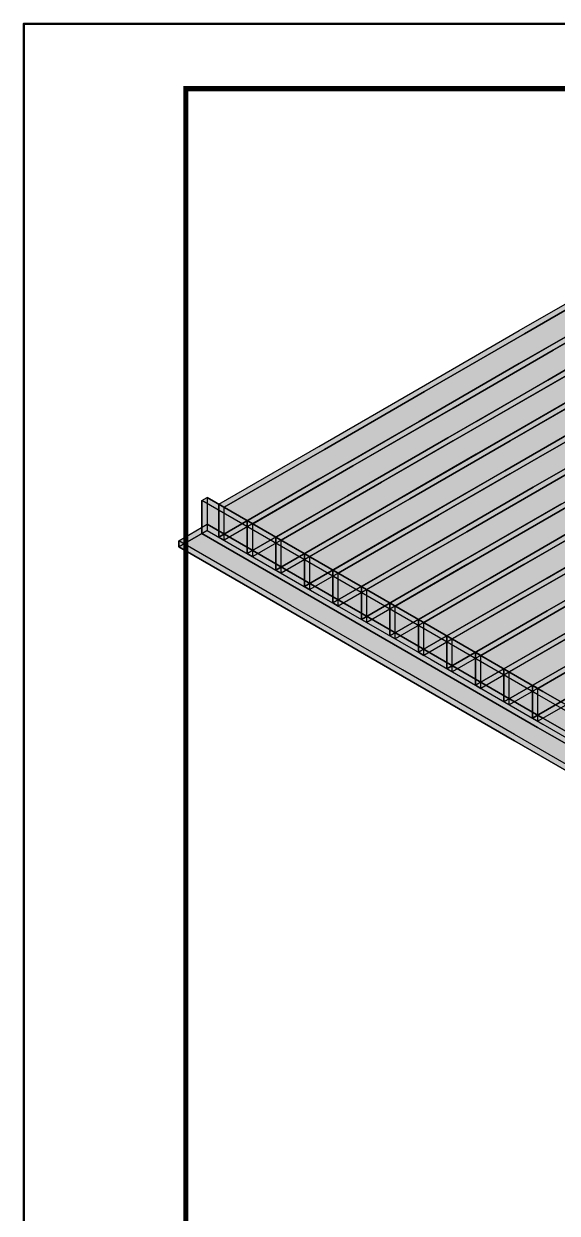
# Model space of a CAD drawing. Header units: metres. Extents: x 0 to 28.4, y 0 to 5.9.
# Drawn here: x 20 to 20.823, y 4.105 to 5.94 of the extents above; entities that cross this region are included whole.
import ezdxf

# ---------------------------------------------------------------- set-up
doc = ezdxf.new("R2010")
doc.units = ezdxf.units.M
doc.header["$LTSCALE"] = 0.25
doc.layers.add('ISO-ARISTAS', color=8, linetype='CONTINUOUS')
doc.layers.add('ISO-CONCRETO-SUP', color=254, linetype='CONTINUOUS', true_color=0xe8e8e8)
doc.layers.add('MARCO', color=7, linetype='CONTINUOUS', lineweight=50)

msp = doc.modelspace()

# ---------------------------------------------------------------- linework, layer by layer
at = {"layer": 'ISO-ARISTAS', "color": 250}
for p, q in [((20.7647, 5.4666), (20.9193, 5.5558)), ((20.7647, 5.4666), (20.9193, 5.5558)), ((20.773, 5.4618), (20.9276, 5.5511)), ((20.9276, 5.5511), (20.773, 5.4618)), ((20.8087, 5.4412), (20.9633, 5.5304)), ((20.8087, 5.4412), (20.9633, 5.5304)), ((20.817, 5.4364), (20.9716, 5.5257)), ((20.9716, 5.5257), (20.817, 5.4364)), ((20.7647, 5.4158), (20.9193, 5.505)), ((20.9193, 5.505), (20.7647, 5.4158)), ((20.9276, 5.5003), (20.773, 5.411)), ((20.9276, 5.5003), (20.773, 5.411)), ((20.8087, 5.3904), (20.9633, 5.4796)), ((20.9633, 5.4796), (20.8087, 5.3904)), ((20.9716, 5.4749), (20.817, 5.3856)), ((20.9716, 5.4749), (20.817, 5.3856)), ((20.6102, 5.3774), (20.7647, 5.4666)), ((20.6102, 5.3774), (20.7647, 5.4666)), ((20.6184, 5.3726), (20.773, 5.4618)), ((20.773, 5.4618), (20.6184, 5.3726)), ((20.6542, 5.352), (20.8087, 5.4412)), ((20.6542, 5.352), (20.8087, 5.4412)), ((20.6624, 5.3472), (20.817, 5.4364)), ((20.817, 5.4364), (20.6624, 5.3472)), ((20.6102, 5.3266), (20.7647, 5.4158)), ((20.7647, 5.4158), (20.6102, 5.3266)), ((20.6982, 5.3266), (20.8527, 5.4158)), ((20.6982, 5.3266), (20.8527, 5.4158)), ((20.773, 5.411), (20.6184, 5.3218)), ((20.773, 5.411), (20.6184, 5.3218)), ((20.7064, 5.3218), (20.861, 5.411)), ((20.861, 5.411), (20.7064, 5.3218)), ((20.4556, 5.2881), (20.6102, 5.3774)), ((20.4556, 5.2881), (20.6102, 5.3774)), ((20.6542, 5.3012), (20.8087, 5.3904)), ((20.8087, 5.3904), (20.6542, 5.3012)), ((20.817, 5.3856), (20.6624, 5.2964)), ((20.817, 5.3856), (20.6624, 5.2964)), ((20.7422, 5.3012), (20.8967, 5.3904)), ((20.7422, 5.3012), (20.8967, 5.3904)), ((20.7504, 5.2964), (20.905, 5.3856)), ((20.905, 5.3856), (20.7504, 5.2964)), ((20.4639, 5.2834), (20.6184, 5.3726)), ((20.6184, 5.3726), (20.4639, 5.2834)), ((20.6982, 5.2758), (20.8527, 5.365)), ((20.8527, 5.365), (20.6982, 5.2758)), ((20.861, 5.3602), (20.7064, 5.271)), ((20.861, 5.3602), (20.7064, 5.271)), ((20.7862, 5.2758), (20.9407, 5.365)), ((20.7862, 5.2758), (20.9407, 5.365)), ((20.7944, 5.271), (20.949, 5.3602)), ((20.949, 5.3602), (20.7944, 5.271)), ((20.4996, 5.2627), (20.6542, 5.352)), ((20.4996, 5.2627), (20.6542, 5.352)), ((20.5078, 5.258), (20.6624, 5.3472)), ((20.6624, 5.3472), (20.5078, 5.258)), ((20.4556, 5.2373), (20.6102, 5.3266)), ((20.6102, 5.3266), (20.4556, 5.2373)), ((20.6184, 5.3218), (20.4639, 5.2326)), ((20.6184, 5.3218), (20.4639, 5.2326)), ((20.5436, 5.2373), (20.6982, 5.3266)), ((20.5436, 5.2373), (20.6982, 5.3266)), ((20.5518, 5.2326), (20.7064, 5.3218)), ((20.7064, 5.3218), (20.5518, 5.2326)), ((20.7422, 5.2504), (20.8967, 5.3396)), ((20.8967, 5.3396), (20.7422, 5.2504)), ((20.905, 5.3348), (20.7504, 5.2456)), ((20.905, 5.3348), (20.7504, 5.2456)), ((20.7862, 5.225), (20.9407, 5.3142)), ((20.9407, 5.3142), (20.7862, 5.225)), ((20.949, 5.3094), (20.7944, 5.2202)), ((20.949, 5.3094), (20.7944, 5.2202)), ((20.301, 5.1989), (20.4556, 5.2881)), ((20.301, 5.1989), (20.4556, 5.2881)), ((20.4996, 5.2119), (20.6542, 5.3012)), ((20.6542, 5.3012), (20.4996, 5.2119)), ((20.6624, 5.2964), (20.5078, 5.2072)), ((20.6624, 5.2964), (20.5078, 5.2072)), ((20.5876, 5.2119), (20.7422, 5.3012)), ((20.5876, 5.2119), (20.7422, 5.3012)), ((20.5958, 5.2072), (20.7504, 5.2964)), ((20.7504, 5.2964), (20.5958, 5.2072)), ((20.3093, 5.1941), (20.4639, 5.2834)), ((20.4639, 5.2834), (20.3093, 5.1941)), ((20.5436, 5.1865), (20.6982, 5.2758)), ((20.6982, 5.2758), (20.5436, 5.1865)), ((20.7064, 5.271), (20.5518, 5.1818)), ((20.7064, 5.271), (20.5518, 5.1818)), ((20.6316, 5.1865), (20.7862, 5.2758)), ((20.6316, 5.1865), (20.7862, 5.2758)), ((20.6398, 5.1818), (20.7944, 5.271)), ((20.7944, 5.271), (20.6398, 5.1818)), ((20.345, 5.1735), (20.4996, 5.2627)), ((20.345, 5.1735), (20.4996, 5.2627)), ((20.3533, 5.1687), (20.5078, 5.258)), ((20.5078, 5.258), (20.3533, 5.1687)), ((20.5876, 5.1611), (20.7422, 5.2504)), ((20.7422, 5.2504), (20.5876, 5.1611)), ((20.6756, 5.1611), (20.8301, 5.2504)), ((20.6756, 5.1611), (20.8301, 5.2504)), ((20.301, 5.1481), (20.4556, 5.2373)), ((20.4556, 5.2373), (20.301, 5.1481)), ((20.4639, 5.2326), (20.3093, 5.1433)), ((20.4639, 5.2326), (20.3093, 5.1433)), ((20.389, 5.1481), (20.5436, 5.2373)), ((20.389, 5.1481), (20.5436, 5.2373)), ((20.3973, 5.1433), (20.5518, 5.2326)), ((20.5518, 5.2326), (20.3973, 5.1433)), ((20.7504, 5.2456), (20.5958, 5.1564)), ((20.7504, 5.2456), (20.5958, 5.1564)), ((20.6838, 5.1564), (20.8384, 5.2456)), ((20.8384, 5.2456), (20.6838, 5.1564)), ((20.345, 5.1227), (20.4996, 5.2119)), ((20.4996, 5.2119), (20.345, 5.1227)), ((20.433, 5.1227), (20.5876, 5.2119)), ((20.433, 5.1227), (20.5876, 5.2119)), ((20.6316, 5.1357), (20.7862, 5.225)), ((20.7862, 5.225), (20.6316, 5.1357)), ((20.7944, 5.2202), (20.6398, 5.131)), ((20.7944, 5.2202), (20.6398, 5.131)), ((20.7196, 5.1357), (20.8741, 5.225)), ((20.7196, 5.1357), (20.8741, 5.225)), ((20.7278, 5.131), (20.8824, 5.2202)), ((20.8824, 5.2202), (20.7278, 5.131)), ((20.2749, 5.2044), (20.2832, 5.2092)), ((20.2749, 5.2044), (20.2832, 5.2092)), ((20.2749, 5.1536), (20.2749, 5.2044)), ((20.4476, 5.1047), (20.2749, 5.2044)), ((20.2749, 5.2044), (20.2749, 5.1536)), ((20.4476, 5.1047), (20.2749, 5.2044)), ((20.2832, 5.2092), (20.2832, 5.1584)), ((20.4559, 5.1095), (20.2832, 5.2092)), ((20.2832, 5.2092), (20.2832, 5.1584)), ((20.2832, 5.2092), (20.4559, 5.1095)), ((20.301, 5.1481), (20.301, 5.1989)), ((20.3093, 5.1941), (20.301, 5.1989)), ((20.3093, 5.1941), (20.301, 5.1989)), ((20.301, 5.1989), (20.301, 5.1481)), ((20.3093, 5.1433), (20.3093, 5.1941)), ((20.3093, 5.1433), (20.3093, 5.1941)), ((20.5078, 5.2072), (20.3533, 5.1179)), ((20.5078, 5.2072), (20.3533, 5.1179)), ((20.4413, 5.1179), (20.5958, 5.2072)), ((20.5958, 5.2072), (20.4413, 5.1179)), ((20.6756, 5.1103), (20.8301, 5.1996)), ((20.8301, 5.1996), (20.6756, 5.1103)), ((20.8384, 5.1948), (20.6838, 5.1056)), ((20.8384, 5.1948), (20.6838, 5.1056)), ((20.7636, 5.1103), (20.9181, 5.1996)), ((20.7636, 5.1103), (20.9181, 5.1996)), ((20.7718, 5.1056), (20.9264, 5.1948)), ((20.9264, 5.1948), (20.7718, 5.1056)), ((20.389, 5.0973), (20.5436, 5.1865)), ((20.5436, 5.1865), (20.389, 5.0973)), ((20.5518, 5.1818), (20.3973, 5.0925)), ((20.5518, 5.1818), (20.3973, 5.0925)), ((20.477, 5.0973), (20.6316, 5.1865)), ((20.477, 5.0973), (20.6316, 5.1865)), ((20.4853, 5.0925), (20.6398, 5.1818)), ((20.6398, 5.1818), (20.4853, 5.0925)), ((20.2392, 5.1425), (20.2832, 5.1679)), ((20.2392, 5.1425), (20.2832, 5.1679)), ((20.2832, 5.1584), (20.2392, 5.133)), ((20.2392, 5.133), (20.2832, 5.1584)), ((20.2832, 5.1584), (20.2749, 5.1536)), ((20.2749, 5.1536), (20.2832, 5.1584)), ((20.2832, 5.1679), (20.2832, 5.1584)), ((20.4559, 5.0682), (20.2832, 5.1679)), ((20.2832, 5.1679), (20.2832, 5.1584)), ((20.2832, 5.1679), (20.4559, 5.0682)), ((20.2832, 5.1584), (20.4559, 5.0587)), ((20.2832, 5.1584), (20.4559, 5.0587)), ((20.2832, 5.1584), (20.4559, 5.0587)), ((20.2832, 5.1584), (20.4559, 5.0587)), ((20.345, 5.1227), (20.345, 5.1735)), ((20.3533, 5.1687), (20.345, 5.1735)), ((20.3533, 5.1687), (20.345, 5.1735)), ((20.345, 5.1735), (20.345, 5.1227)), ((20.3533, 5.1179), (20.3533, 5.1687)), ((20.3533, 5.1179), (20.3533, 5.1687)), ((20.433, 5.0719), (20.5876, 5.1611)), ((20.5876, 5.1611), (20.433, 5.0719)), ((20.521, 5.0719), (20.6756, 5.1611)), ((20.521, 5.0719), (20.6756, 5.1611)), ((20.7196, 5.0849), (20.8741, 5.1742)), ((20.8741, 5.1742), (20.7196, 5.0849)), ((20.8824, 5.1694), (20.7278, 5.0802)), ((20.8824, 5.1694), (20.7278, 5.0802)), ((20.8076, 5.0849), (20.9621, 5.1742)), ((20.8076, 5.0849), (20.9621, 5.1742)), ((20.8158, 5.0802), (20.9704, 5.1694)), ((20.9704, 5.1694), (20.8158, 5.0802)), ((20.2392, 5.133), (20.2392, 5.1425)), ((20.4119, 5.0428), (20.2392, 5.1425)), ((20.4119, 5.0428), (20.2392, 5.1425)), ((20.2392, 5.1425), (20.2392, 5.133)), ((20.4476, 5.0539), (20.2749, 5.1536)), ((20.2749, 5.1536), (20.4476, 5.0539)), ((20.3093, 5.1433), (20.301, 5.1481)), ((20.301, 5.1481), (20.3093, 5.1433)), ((20.389, 5.0973), (20.389, 5.1481)), ((20.3973, 5.1433), (20.389, 5.1481)), ((20.3973, 5.1433), (20.389, 5.1481)), ((20.389, 5.1481), (20.389, 5.0973)), ((20.3973, 5.0925), (20.3973, 5.1433)), ((20.3973, 5.0925), (20.3973, 5.1433)), ((20.5958, 5.1564), (20.4413, 5.0671)), ((20.5958, 5.1564), (20.4413, 5.0671)), ((20.5293, 5.0671), (20.6838, 5.1564)), ((20.6838, 5.1564), (20.5293, 5.0671)), ((20.7636, 5.0595), (20.9181, 5.1488)), ((20.9181, 5.1488), (20.7636, 5.0595)), ((20.9264, 5.144), (20.7718, 5.0548)), ((20.9264, 5.144), (20.7718, 5.0548)), ((20.4119, 5.0333), (20.2392, 5.133)), ((20.2392, 5.133), (20.4119, 5.0333)), ((20.3533, 5.1179), (20.345, 5.1227)), ((20.345, 5.1227), (20.3533, 5.1179)), ((20.433, 5.0719), (20.433, 5.1227)), ((20.4413, 5.1179), (20.433, 5.1227)), ((20.4413, 5.1179), (20.433, 5.1227)), ((20.433, 5.1227), (20.433, 5.0719)), ((20.477, 5.0465), (20.6316, 5.1357)), ((20.6316, 5.1357), (20.477, 5.0465)), ((20.6398, 5.131), (20.4853, 5.0417)), ((20.6398, 5.131), (20.4853, 5.0417)), ((20.565, 5.0465), (20.7196, 5.1357)), ((20.565, 5.0465), (20.7196, 5.1357)), ((20.5733, 5.0417), (20.7278, 5.131)), ((20.7278, 5.131), (20.5733, 5.0417)), ((20.8076, 5.0341), (20.9621, 5.1234)), ((20.9621, 5.1234), (20.8076, 5.0341)), ((20.4413, 5.0671), (20.4413, 5.1179)), ((20.4413, 5.0671), (20.4413, 5.1179)), ((20.6203, 5.005), (20.4476, 5.1047)), ((20.6203, 5.005), (20.4476, 5.1047)), ((20.6285, 5.0098), (20.4559, 5.1095)), ((20.4559, 5.1095), (20.6285, 5.0098)), ((20.521, 5.0211), (20.6756, 5.1103)), ((20.6756, 5.1103), (20.521, 5.0211)), ((20.6838, 5.1056), (20.5293, 5.0163)), ((20.6838, 5.1056), (20.5293, 5.0163)), ((20.609, 5.0211), (20.7636, 5.1103)), ((20.609, 5.0211), (20.7636, 5.1103)), ((20.6172, 5.0163), (20.7718, 5.1056)), ((20.7718, 5.1056), (20.6172, 5.0163)), ((20.9704, 5.1186), (20.8158, 5.0294)), ((20.9704, 5.1186), (20.8158, 5.0294)), ((20.3973, 5.0925), (20.389, 5.0973)), ((20.389, 5.0973), (20.3973, 5.0925)), ((20.477, 5.0465), (20.477, 5.0973)), ((20.4853, 5.0925), (20.477, 5.0973)), ((20.4853, 5.0925), (20.477, 5.0973)), ((20.477, 5.0973), (20.477, 5.0465)), ((20.4853, 5.0417), (20.4853, 5.0925)), ((20.4853, 5.0417), (20.4853, 5.0925)), ((20.565, 4.9957), (20.7196, 5.0849)), ((20.7196, 5.0849), (20.565, 4.9957)), ((20.653, 4.9957), (20.8076, 5.0849)), ((20.653, 4.9957), (20.8076, 5.0849)), ((20.4413, 5.0671), (20.433, 5.0719)), ((20.433, 5.0719), (20.4413, 5.0671)), ((20.6285, 4.9685), (20.4559, 5.0682)), ((20.4559, 5.0682), (20.6285, 4.9685)), ((20.521, 5.0211), (20.521, 5.0719)), ((20.5293, 5.0671), (20.521, 5.0719)), ((20.5293, 5.0671), (20.521, 5.0719)), ((20.521, 5.0719), (20.521, 5.0211)), ((20.5293, 5.0163), (20.5293, 5.0671)), ((20.5293, 5.0163), (20.5293, 5.0671)), ((20.7278, 5.0802), (20.5733, 4.9909)), ((20.7278, 5.0802), (20.5733, 4.9909)), ((20.6612, 4.9909), (20.8158, 5.0802)), ((20.8158, 5.0802), (20.6612, 4.9909)), ((20.6203, 4.9542), (20.4476, 5.0539)), ((20.4476, 5.0539), (20.6203, 4.9542)), ((20.4559, 5.0587), (20.6285, 4.959)), ((20.4559, 5.0587), (20.6285, 4.959)), ((20.4559, 5.0587), (20.6285, 4.959)), ((20.4559, 5.0587), (20.6285, 4.959)), ((20.4853, 5.0417), (20.477, 5.0465)), ((20.477, 5.0465), (20.4853, 5.0417)), ((20.565, 4.9957), (20.565, 5.0465)), ((20.5733, 5.0417), (20.565, 5.0465)), ((20.5733, 5.0417), (20.565, 5.0465)), ((20.565, 5.0465), (20.565, 4.9957)), ((20.609, 4.9703), (20.7636, 5.0595)), ((20.7636, 5.0595), (20.609, 4.9703)), ((20.7718, 5.0548), (20.6172, 4.9655)), ((20.7718, 5.0548), (20.6172, 4.9655)), ((20.697, 4.9703), (20.8516, 5.0595)), ((20.697, 4.9703), (20.8516, 5.0595)), ((20.7052, 4.9655), (20.8598, 5.0548)), ((20.8598, 5.0548), (20.7052, 4.9655)), ((20.5845, 4.9431), (20.4119, 5.0428)), ((20.5845, 4.9431), (20.4119, 5.0428)), ((20.5845, 4.9336), (20.4119, 5.0333)), ((20.4119, 5.0333), (20.5845, 4.9336)), ((20.5733, 4.9909), (20.5733, 5.0417)), ((20.5733, 4.9909), (20.5733, 5.0417)), ((20.653, 4.9449), (20.8076, 5.0341)), ((20.8076, 5.0341), (20.653, 4.9449)), ((20.8158, 5.0294), (20.6612, 4.9401)), ((20.8158, 5.0294), (20.6612, 4.9401)), ((20.741, 4.9449), (20.8955, 5.0341)), ((20.741, 4.9449), (20.8955, 5.0341)), ((20.7492, 4.9401), (20.9038, 5.0294)), ((20.9038, 5.0294), (20.7492, 4.9401)), ((20.5293, 5.0163), (20.521, 5.0211)), ((20.521, 5.0211), (20.5293, 5.0163)), ((20.609, 4.9703), (20.609, 5.0211)), ((20.6172, 5.0163), (20.609, 5.0211)), ((20.6172, 5.0163), (20.609, 5.0211)), ((20.609, 5.0211), (20.609, 4.9703)), ((20.6172, 4.9655), (20.6172, 5.0163)), ((20.6172, 4.9655), (20.6172, 5.0163)), ((20.8012, 4.9101), (20.6285, 5.0098)), ((20.6285, 5.0098), (20.8012, 4.9101)), ((20.5733, 4.9909), (20.565, 4.9957)), ((20.565, 4.9957), (20.5733, 4.9909)), ((20.793, 4.9053), (20.6203, 5.005)), ((20.793, 4.9053), (20.6203, 5.005)), ((20.653, 4.9449), (20.653, 4.9957)), ((20.6612, 4.9909), (20.653, 4.9957)), ((20.6612, 4.9909), (20.653, 4.9957)), ((20.653, 4.9957), (20.653, 4.9449)), ((20.697, 4.9195), (20.8516, 5.0087)), ((20.8516, 5.0087), (20.697, 4.9195)), ((20.8598, 5.004), (20.7052, 4.9147)), ((20.8598, 5.004), (20.7052, 4.9147)), ((20.785, 4.9195), (20.9395, 5.0087)), ((20.785, 4.9195), (20.9395, 5.0087)), ((20.7932, 4.9147), (20.9478, 5.004)), ((20.9478, 5.004), (20.7932, 4.9147)), ((20.6612, 4.9401), (20.6612, 4.9909)), ((20.6612, 4.9401), (20.6612, 4.9909)), ((20.741, 4.8941), (20.8955, 4.9833)), ((20.8955, 4.9833), (20.741, 4.8941)), ((20.9038, 4.9786), (20.7492, 4.8893)), ((20.9038, 4.9786), (20.7492, 4.8893)), ((20.6172, 4.9655), (20.609, 4.9703)), ((20.609, 4.9703), (20.6172, 4.9655)), ((20.8012, 4.8688), (20.6285, 4.9685)), ((20.6285, 4.9685), (20.8012, 4.8688)), ((20.6285, 4.959), (20.8012, 4.8593)), ((20.6285, 4.959), (20.8012, 4.8593)), ((20.6285, 4.959), (20.8012, 4.8593)), ((20.6285, 4.959), (20.8012, 4.8593)), ((20.697, 4.9195), (20.697, 4.9703)), ((20.7052, 4.9655), (20.697, 4.9703)), ((20.7052, 4.9655), (20.697, 4.9703)), ((20.697, 4.9703), (20.697, 4.9195)), ((20.7052, 4.9147), (20.7052, 4.9655)), ((20.7052, 4.9147), (20.7052, 4.9655)), ((20.785, 4.8687), (20.9395, 4.9579)), ((20.9395, 4.9579), (20.785, 4.8687)), ((20.7572, 4.8434), (20.5845, 4.9431)), ((20.7572, 4.8434), (20.5845, 4.9431)), ((20.793, 4.8545), (20.6203, 4.9542)), ((20.6203, 4.9542), (20.793, 4.8545)), ((20.6612, 4.9401), (20.653, 4.9449)), ((20.653, 4.9449), (20.6612, 4.9401)), ((20.741, 4.8941), (20.741, 4.9449)), ((20.7492, 4.9401), (20.741, 4.9449)), ((20.7492, 4.9401), (20.741, 4.9449)), ((20.741, 4.9449), (20.741, 4.8941)), ((20.7492, 4.8893), (20.7492, 4.9401)), ((20.7492, 4.8893), (20.7492, 4.9401)), ((20.9478, 4.9532), (20.7932, 4.8639)), ((20.9478, 4.9532), (20.7932, 4.8639)), ((20.7572, 4.8339), (20.5845, 4.9336)), ((20.5845, 4.9336), (20.7572, 4.8339)), ((20.7052, 4.9147), (20.697, 4.9195)), ((20.697, 4.9195), (20.7052, 4.9147)), ((20.785, 4.8687), (20.785, 4.9195)), ((20.7932, 4.9147), (20.785, 4.9195)), ((20.7932, 4.9147), (20.785, 4.9195)), ((20.785, 4.9195), (20.785, 4.8687)), ((20.9657, 4.8056), (20.793, 4.9053)), ((20.9657, 4.8056), (20.793, 4.9053)), ((20.7932, 4.8639), (20.7932, 4.9147)), ((20.7932, 4.8639), (20.7932, 4.9147)), ((20.9739, 4.8104), (20.8012, 4.9101)), ((20.8012, 4.9101), (20.9739, 4.8104)), ((20.7492, 4.8893), (20.741, 4.8941)), ((20.741, 4.8941), (20.7492, 4.8893)), ((20.7932, 4.8639), (20.785, 4.8687)), ((20.785, 4.8687), (20.7932, 4.8639)), ((20.9739, 4.7691), (20.8012, 4.8688)), ((20.8012, 4.8688), (20.9739, 4.7691)), ((20.9657, 4.7548), (20.793, 4.8545)), ((20.793, 4.8545), (20.9657, 4.7548)), ((20.8012, 4.8593), (20.9739, 4.7596)), ((20.8012, 4.8593), (20.9739, 4.7596)), ((20.8012, 4.8593), (20.9739, 4.7596)), ((20.8012, 4.8593), (20.9739, 4.7596)), ((20.9299, 4.7437), (20.7572, 4.8434)), ((20.9299, 4.7437), (20.7572, 4.8434)), ((20.9299, 4.7342), (20.7572, 4.8339)), ((20.7572, 4.8339), (20.9299, 4.7342))]:
    msp.add_line(p, q, dxfattribs=at)
at = {"layer": 'ISO-CONCRETO-SUP', "true_color": 0x424b57}
for points in [[(20.9193, 5.505), (20.7647, 5.4158), (20.9193, 5.5558), (20.7647, 5.4666)], [(20.9276, 5.5003), (20.773, 5.411), (20.9276, 5.5511), (20.773, 5.4618)], [(20.9633, 5.4796), (20.8087, 5.3904), (20.9633, 5.5304), (20.8087, 5.4412)], [(20.9716, 5.4749), (20.817, 5.3856), (20.9716, 5.5257), (20.817, 5.4364)], [(20.7647, 5.4158), (20.6102, 5.3266), (20.7647, 5.4666), (20.6102, 5.3774)], [(20.773, 5.411), (20.6184, 5.3218), (20.773, 5.4618), (20.6184, 5.3726)], [(20.8087, 5.3904), (20.6542, 5.3012), (20.8087, 5.4412), (20.6542, 5.352)], [(20.817, 5.3856), (20.6624, 5.2964), (20.817, 5.4364), (20.6624, 5.3472)], [(20.8527, 5.365), (20.6982, 5.2758), (20.8527, 5.4158), (20.6982, 5.3266)], [(20.861, 5.3602), (20.7064, 5.271), (20.861, 5.411), (20.7064, 5.3218)], [(20.6102, 5.3266), (20.4556, 5.2373), (20.6102, 5.3774), (20.4556, 5.2881)], [(20.8967, 5.3396), (20.7422, 5.2504), (20.8967, 5.3904), (20.7422, 5.3012)], [(20.905, 5.3348), (20.7504, 5.2456), (20.905, 5.3856), (20.7504, 5.2964)], [(20.6184, 5.3218), (20.4639, 5.2326), (20.6184, 5.3726), (20.4639, 5.2834)], [(20.9407, 5.3142), (20.7862, 5.225), (20.9407, 5.365), (20.7862, 5.2758)], [(20.949, 5.3094), (20.7944, 5.2202), (20.949, 5.3602), (20.7944, 5.271)], [(20.6542, 5.3012), (20.4996, 5.2119), (20.6542, 5.352), (20.4996, 5.2627)], [(20.6624, 5.2964), (20.5078, 5.2072), (20.6624, 5.3472), (20.5078, 5.258)], [(20.6982, 5.2758), (20.5436, 5.1865), (20.6982, 5.3266), (20.5436, 5.2373)], [(20.7064, 5.271), (20.5518, 5.1818), (20.7064, 5.3218), (20.5518, 5.2326)], [(20.4556, 5.2373), (20.301, 5.1481), (20.4556, 5.2881), (20.301, 5.1989)], [(20.7422, 5.2504), (20.5876, 5.1611), (20.7422, 5.3012), (20.5876, 5.2119)], [(20.7504, 5.2456), (20.5958, 5.1564), (20.7504, 5.2964), (20.5958, 5.2072)], [(20.4639, 5.2326), (20.3093, 5.1433), (20.4639, 5.2834), (20.3093, 5.1941)], [(20.7862, 5.225), (20.6316, 5.1357), (20.7862, 5.2758), (20.6316, 5.1865)], [(20.7944, 5.2202), (20.6398, 5.131), (20.7944, 5.271), (20.6398, 5.1818)], [(20.4996, 5.2119), (20.345, 5.1227), (20.4996, 5.2627), (20.345, 5.1735)], [(20.5078, 5.2072), (20.3533, 5.1179), (20.5078, 5.258), (20.3533, 5.1687)], [(20.8301, 5.1996), (20.6756, 5.1103), (20.8301, 5.2504), (20.6756, 5.1611)], [(20.5436, 5.1865), (20.389, 5.0973), (20.5436, 5.2373), (20.389, 5.1481)], [(20.5518, 5.1818), (20.3973, 5.0925), (20.5518, 5.2326), (20.3973, 5.1433)], [(20.8384, 5.1948), (20.6838, 5.1056), (20.8384, 5.2456), (20.6838, 5.1564)], [(20.5876, 5.1611), (20.433, 5.0719), (20.5876, 5.2119), (20.433, 5.1227)], [(20.8741, 5.1742), (20.7196, 5.0849), (20.8741, 5.225), (20.7196, 5.1357)], [(20.8824, 5.1694), (20.7278, 5.0802), (20.8824, 5.2202), (20.7278, 5.131)], [(20.2832, 5.1584), (20.2749, 5.1536), (20.2832, 5.2092), (20.2749, 5.2044)], [(20.5958, 5.1564), (20.4413, 5.0671), (20.5958, 5.2072), (20.4413, 5.1179)], [(20.9181, 5.1488), (20.7636, 5.0595), (20.9181, 5.1996), (20.7636, 5.1103)], [(20.9264, 5.144), (20.7718, 5.0548), (20.9264, 5.1948), (20.7718, 5.1056)], [(20.6316, 5.1357), (20.477, 5.0465), (20.6316, 5.1865), (20.477, 5.0973)], [(20.6398, 5.131), (20.4853, 5.0417), (20.6398, 5.1818), (20.4853, 5.0925)], [(20.2832, 5.1584), (20.2392, 5.133), (20.2832, 5.1679), (20.2392, 5.1425)], [(20.6756, 5.1103), (20.521, 5.0211), (20.6756, 5.1611), (20.521, 5.0719)], [(20.9621, 5.1234), (20.8076, 5.0341), (20.9621, 5.1742), (20.8076, 5.0849)], [(20.9704, 5.1186), (20.8158, 5.0294), (20.9704, 5.1694), (20.8158, 5.0802)], [(20.6838, 5.1056), (20.5293, 5.0163), (20.6838, 5.1564), (20.5293, 5.0671)], [(20.7196, 5.0849), (20.565, 4.9957), (20.7196, 5.1357), (20.565, 5.0465)], [(20.7278, 5.0802), (20.5733, 4.9909), (20.7278, 5.131), (20.5733, 5.0417)], [(20.7636, 5.0595), (20.609, 4.9703), (20.7636, 5.1103), (20.609, 5.0211)], [(20.7718, 5.0548), (20.6172, 4.9655), (20.7718, 5.1056), (20.6172, 5.0163)], [(20.8076, 5.0341), (20.653, 4.9449), (20.8076, 5.0849), (20.653, 4.9957)], [(20.8158, 5.0294), (20.6612, 4.9401), (20.8158, 5.0802), (20.6612, 4.9909)], [(20.8516, 5.0087), (20.697, 4.9195), (20.8516, 5.0595), (20.697, 4.9703)], [(20.8598, 5.004), (20.7052, 4.9147), (20.8598, 5.0548), (20.7052, 4.9655)], [(20.8955, 4.9833), (20.741, 4.8941), (20.8955, 5.0341), (20.741, 4.9449)], [(20.9038, 4.9786), (20.7492, 4.8893), (20.9038, 5.0294), (20.7492, 4.9401)], [(20.9395, 4.9579), (20.785, 4.8687), (20.9395, 5.0087), (20.785, 4.9195)], [(20.9478, 4.9532), (20.7932, 4.8639), (20.9478, 5.004), (20.7932, 4.9147)]]:
    msp.add_solid(points, dxfattribs=at)
at = {"layer": 'ISO-CONCRETO-SUP', "true_color": 0x525d6b}
for points in [[(20.9193, 5.5558), (20.9276, 5.5511), (20.7647, 5.4666), (20.773, 5.4618)], [(20.9633, 5.5304), (20.9716, 5.5257), (20.8087, 5.4412), (20.817, 5.4364)], [(20.9193, 5.505), (20.9276, 5.5003), (20.7647, 5.4158), (20.773, 5.411)], [(20.9633, 5.4796), (20.9716, 5.4749), (20.8087, 5.3904), (20.817, 5.3856)], [(20.7647, 5.4666), (20.773, 5.4618), (20.6102, 5.3774), (20.6184, 5.3726)], [(20.8087, 5.4412), (20.817, 5.4364), (20.6542, 5.352), (20.6624, 5.3472)], [(20.7647, 5.4158), (20.773, 5.411), (20.6102, 5.3266), (20.6184, 5.3218)], [(20.8527, 5.4158), (20.861, 5.411), (20.6982, 5.3266), (20.7064, 5.3218)], [(20.6102, 5.3774), (20.6184, 5.3726), (20.4556, 5.2881), (20.4639, 5.2834)], [(20.8087, 5.3904), (20.817, 5.3856), (20.6542, 5.3012), (20.6624, 5.2964)], [(20.8967, 5.3904), (20.905, 5.3856), (20.7422, 5.3012), (20.7504, 5.2964)], [(20.8527, 5.365), (20.861, 5.3602), (20.6982, 5.2758), (20.7064, 5.271)], [(20.9407, 5.365), (20.949, 5.3602), (20.7862, 5.2758), (20.7944, 5.271)], [(20.6542, 5.352), (20.6624, 5.3472), (20.4996, 5.2627), (20.5078, 5.258)], [(20.6102, 5.3266), (20.6184, 5.3218), (20.4556, 5.2373), (20.4639, 5.2326)], [(20.6982, 5.3266), (20.7064, 5.3218), (20.5436, 5.2373), (20.5518, 5.2326)], [(20.8967, 5.3396), (20.905, 5.3348), (20.7422, 5.2504), (20.7504, 5.2456)], [(20.9407, 5.3142), (20.949, 5.3094), (20.7862, 5.225), (20.7944, 5.2202)], [(20.4556, 5.2881), (20.4639, 5.2834), (20.301, 5.1989), (20.3093, 5.1941)], [(20.6542, 5.3012), (20.6624, 5.2964), (20.4996, 5.2119), (20.5078, 5.2072)], [(20.7422, 5.3012), (20.7504, 5.2964), (20.5876, 5.2119), (20.5958, 5.2072)], [(20.6982, 5.2758), (20.7064, 5.271), (20.5436, 5.1865), (20.5518, 5.1818)], [(20.7862, 5.2758), (20.7944, 5.271), (20.6316, 5.1865), (20.6398, 5.1818)], [(20.4996, 5.2627), (20.5078, 5.258), (20.345, 5.1735), (20.3533, 5.1687)], [(20.7422, 5.2504), (20.7504, 5.2456), (20.5876, 5.1611), (20.5958, 5.1564)], [(20.8301, 5.2504), (20.8384, 5.2456), (20.6756, 5.1611), (20.6838, 5.1564)], [(20.4556, 5.2373), (20.4639, 5.2326), (20.301, 5.1481), (20.3093, 5.1433)], [(20.5436, 5.2373), (20.5518, 5.2326), (20.389, 5.1481), (20.3973, 5.1433)], [(20.4996, 5.2119), (20.5078, 5.2072), (20.345, 5.1227), (20.3533, 5.1179)], [(20.5876, 5.2119), (20.5958, 5.2072), (20.433, 5.1227), (20.4413, 5.1179)], [(20.7862, 5.225), (20.7944, 5.2202), (20.6316, 5.1357), (20.6398, 5.131)], [(20.8741, 5.225), (20.8824, 5.2202), (20.7196, 5.1357), (20.7278, 5.131)], [(20.2832, 5.2092), (20.4559, 5.1095), (20.2749, 5.2044), (20.4476, 5.1047)], [(20.8301, 5.1996), (20.8384, 5.1948), (20.6756, 5.1103), (20.6838, 5.1056)], [(20.9181, 5.1996), (20.9264, 5.1948), (20.7636, 5.1103), (20.7718, 5.1056)], [(20.5436, 5.1865), (20.5518, 5.1818), (20.389, 5.0973), (20.3973, 5.0925)], [(20.6316, 5.1865), (20.6398, 5.1818), (20.477, 5.0973), (20.4853, 5.0925)], [(20.2832, 5.1679), (20.4559, 5.0682), (20.2392, 5.1425), (20.4119, 5.0428)], [(20.2832, 5.1584), (20.4559, 5.0587), (20.2392, 5.133), (20.4119, 5.0333)], [(20.2832, 5.1584), (20.4559, 5.0587), (20.2749, 5.1536), (20.4476, 5.0539)], [(20.5876, 5.1611), (20.5958, 5.1564), (20.433, 5.0719), (20.4413, 5.0671)], [(20.6756, 5.1611), (20.6838, 5.1564), (20.521, 5.0719), (20.5293, 5.0671)], [(20.8741, 5.1742), (20.8824, 5.1694), (20.7196, 5.0849), (20.7278, 5.0802)], [(20.9621, 5.1742), (20.9704, 5.1694), (20.8076, 5.0849), (20.8158, 5.0802)], [(20.9181, 5.1488), (20.9264, 5.144), (20.7636, 5.0595), (20.7718, 5.0548)], [(20.6316, 5.1357), (20.6398, 5.131), (20.477, 5.0465), (20.4853, 5.0417)], [(20.7196, 5.1357), (20.7278, 5.131), (20.565, 5.0465), (20.5733, 5.0417)], [(20.9621, 5.1234), (20.9704, 5.1186), (20.8076, 5.0341), (20.8158, 5.0294)], [(20.4559, 5.1095), (20.6285, 5.0098), (20.4476, 5.1047), (20.6203, 5.005)], [(20.6756, 5.1103), (20.6838, 5.1056), (20.521, 5.0211), (20.5293, 5.0163)], [(20.7636, 5.1103), (20.7718, 5.1056), (20.609, 5.0211), (20.6172, 5.0163)], [(20.7196, 5.0849), (20.7278, 5.0802), (20.565, 4.9957), (20.5733, 4.9909)], [(20.8076, 5.0849), (20.8158, 5.0802), (20.653, 4.9957), (20.6612, 4.9909)], [(20.4559, 5.0682), (20.6285, 4.9685), (20.4119, 5.0428), (20.5845, 4.9431)], [(20.4559, 5.0587), (20.6285, 4.959), (20.4119, 5.0333), (20.5845, 4.9336)], [(20.4559, 5.0587), (20.6285, 4.959), (20.4476, 5.0539), (20.6203, 4.9542)], [(20.7636, 5.0595), (20.7718, 5.0548), (20.609, 4.9703), (20.6172, 4.9655)], [(20.8516, 5.0595), (20.8598, 5.0548), (20.697, 4.9703), (20.7052, 4.9655)], [(20.8076, 5.0341), (20.8158, 5.0294), (20.653, 4.9449), (20.6612, 4.9401)], [(20.8955, 5.0341), (20.9038, 5.0294), (20.741, 4.9449), (20.7492, 4.9401)], [(20.6285, 5.0098), (20.8012, 4.9101), (20.6203, 5.005), (20.793, 4.9053)], [(20.8516, 5.0087), (20.8598, 5.004), (20.697, 4.9195), (20.7052, 4.9147)], [(20.9395, 5.0087), (20.9478, 5.004), (20.785, 4.9195), (20.7932, 4.9147)], [(20.8955, 4.9833), (20.9038, 4.9786), (20.741, 4.8941), (20.7492, 4.8893)], [(20.6285, 4.9685), (20.8012, 4.8688), (20.5845, 4.9431), (20.7572, 4.8434)], [(20.6285, 4.959), (20.8012, 4.8593), (20.5845, 4.9336), (20.7572, 4.8339)], [(20.6285, 4.959), (20.8012, 4.8593), (20.6203, 4.9542), (20.793, 4.8545)], [(20.9395, 4.9579), (20.9478, 4.9532), (20.785, 4.8687), (20.7932, 4.8639)], [(20.8012, 4.9101), (20.9739, 4.8104), (20.793, 4.9053), (20.9657, 4.8056)], [(20.8012, 4.8688), (20.9739, 4.7691), (20.7572, 4.8434), (20.9299, 4.7437)], [(20.8012, 4.8593), (20.9739, 4.7596), (20.7572, 4.8339), (20.9299, 4.7342)], [(20.8012, 4.8593), (20.9739, 4.7596), (20.793, 4.8545), (20.9657, 4.7548)]]:
    msp.add_solid(points, dxfattribs=at)
at = {"layer": 'ISO-CONCRETO-SUP', "true_color": 0x4a5461}
for points in [[(20.2749, 5.1536), (20.4476, 5.0539), (20.2749, 5.2044), (20.4476, 5.1047)], [(20.2832, 5.1584), (20.4559, 5.0587), (20.2832, 5.2092), (20.4559, 5.1095)], [(20.301, 5.1481), (20.3093, 5.1433), (20.301, 5.1989), (20.3093, 5.1941)], [(20.2832, 5.1584), (20.4559, 5.0587), (20.2832, 5.1679), (20.4559, 5.0682)], [(20.345, 5.1227), (20.3533, 5.1179), (20.345, 5.1735), (20.3533, 5.1687)], [(20.2392, 5.133), (20.4119, 5.0333), (20.2392, 5.1425), (20.4119, 5.0428)], [(20.389, 5.0973), (20.3973, 5.0925), (20.389, 5.1481), (20.3973, 5.1433)], [(20.433, 5.0719), (20.4413, 5.0671), (20.433, 5.1227), (20.4413, 5.1179)], [(20.4476, 5.0539), (20.6203, 4.9542), (20.4476, 5.1047), (20.6203, 5.005)], [(20.4559, 5.0587), (20.6285, 4.959), (20.4559, 5.1095), (20.6285, 5.0098)], [(20.477, 5.0465), (20.4853, 5.0417), (20.477, 5.0973), (20.4853, 5.0925)], [(20.4559, 5.0587), (20.6285, 4.959), (20.4559, 5.0682), (20.6285, 4.9685)], [(20.521, 5.0211), (20.5293, 5.0163), (20.521, 5.0719), (20.5293, 5.0671)], [(20.565, 4.9957), (20.5733, 4.9909), (20.565, 5.0465), (20.5733, 5.0417)], [(20.4119, 5.0333), (20.5845, 4.9336), (20.4119, 5.0428), (20.5845, 4.9431)], [(20.609, 4.9703), (20.6172, 4.9655), (20.609, 5.0211), (20.6172, 5.0163)], [(20.6285, 4.959), (20.8012, 4.8593), (20.6285, 5.0098), (20.8012, 4.9101)], [(20.6203, 4.9542), (20.793, 4.8545), (20.6203, 5.005), (20.793, 4.9053)], [(20.653, 4.9449), (20.6612, 4.9401), (20.653, 4.9957), (20.6612, 4.9909)], [(20.6285, 4.959), (20.8012, 4.8593), (20.6285, 4.9685), (20.8012, 4.8688)], [(20.697, 4.9195), (20.7052, 4.9147), (20.697, 4.9703), (20.7052, 4.9655)], [(20.5845, 4.9336), (20.7572, 4.8339), (20.5845, 4.9431), (20.7572, 4.8434)], [(20.741, 4.8941), (20.7492, 4.8893), (20.741, 4.9449), (20.7492, 4.9401)], [(20.785, 4.8687), (20.7932, 4.8639), (20.785, 4.9195), (20.7932, 4.9147)], [(20.793, 4.8545), (20.9657, 4.7548), (20.793, 4.9053), (20.9657, 4.8056)], [(20.8012, 4.8593), (20.9739, 4.7596), (20.8012, 4.9101), (20.9739, 4.8104)], [(20.8012, 4.8593), (20.9739, 4.7596), (20.8012, 4.8688), (20.9739, 4.7691)], [(20.7572, 4.8339), (20.9299, 4.7342), (20.7572, 4.8434), (20.9299, 4.7437)]]:
    msp.add_solid(points, dxfattribs=at)
at = {"layer": 'MARCO'}
msp.add_lwpolyline([(20, 0), (28.41, 0), (28.41, 5.94), (20, 5.94)], close=True, dxfattribs=at)
at = {"layer": 'MARCO', "const_width": 0.008}
msp.add_lwpolyline([(20.25, 0.1), (28.31, 0.1), (28.31, 5.84), (20.25, 5.84)], close=True, dxfattribs=at)

doc.saveas('drawing.dxf')
